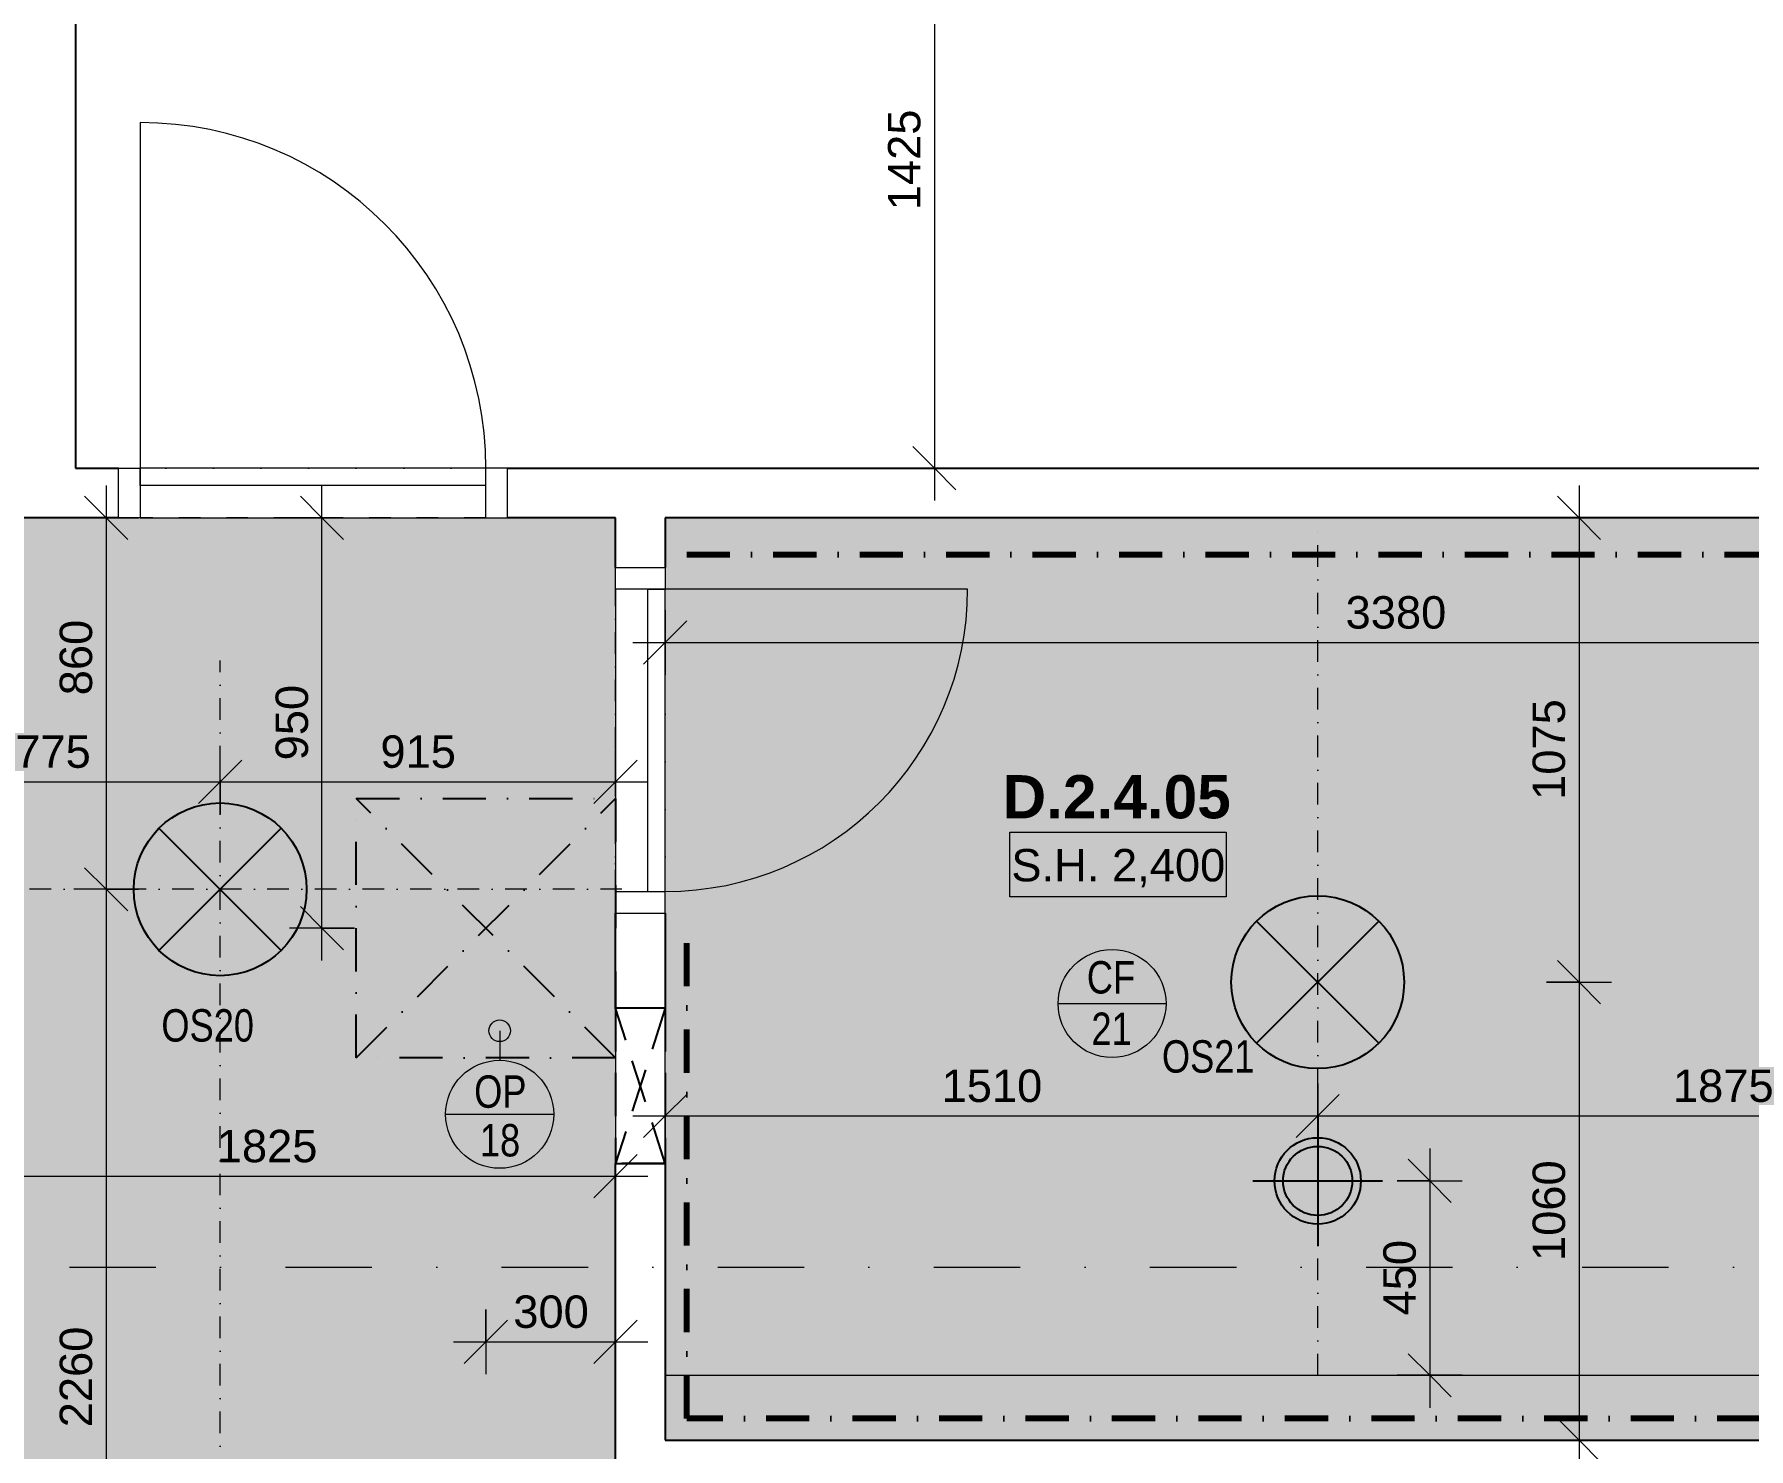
# Model space of a CAD drawing. Header units: millimetres. Extents: x -7570 to 42709, y -1655 to 71550.
# Drawn here: x 16953 to 20921, y 63610 to 66884 of the extents above; entities that cross this region are included whole.
import ezdxf

# ---------------------------------------------------------------- set-up
doc = ezdxf.new("R2010")
doc.units = ezdxf.units.MM
for name, pattern in [('ABMV_DashDot_2_2mm-S0_6mm', [110, 50, -30, 0, -30]), ('HA_Dash_3mm-S1mm', [150, 100, -50]), ('HA_DashDot_10mm-S3mm', [500, 200, -150, 0, -150]), ('HA_DashDot_2_2mm-S0_6mm', [110, 50, -30, 0, -30]), ('HA_DashDot_4mm-S1mm', [200, 100, -50, 0, -50])]:
    doc.linetypes.add(name, pattern=pattern)
for name, color, linetype, lineweight in [('-UNDERLAY_I-WALL-____-OTLN', 9, 'Continuous', 9), ('A-____-____-DIMS', 9, 'Continuous', 5), ('A-____-____-DIMS-50', 9, 'Continuous', 5), ('A-AREA-____-IDEN', 9, 'Continuous', 9), ('A-CLNG-____-IDEN', 9, 'Continuous', 9), ('A-CLNG-____-PATT', 9, 'Continuous', 9), ('A-DETL-____-OTLN', 9, 'Continuous', 25), ('A-DOOR-____-MCUT', 9, 'HA_DashDot_2_2mm-S0_6mm', 9), ('A-DOOR-____-OTLN', 9, 'Continuous', 9), ('A-DOOR-FRAM-OTLN', 9, 'Continuous', 9), ('A-FLOR-____-OVHD', 9, 'HA_DashDot_4mm-S1mm', 25), ('A-GENM-____-IDEN', 9, 'Continuous', 9), ('A-GENM-____-MCUT', 9, 'HA_Dash_3mm-S1mm', 25), ('A-GENM-____-OTLN', 9, 'Continuous', 9), ('E-LITE-EQPM-IDEN', 9, 'Continuous', 9), ('E-LITE-EQPM-OTLN', 9, 'Continuous', 9), ('G-____-____-DIMS', 9, 'Continuous', 5), ('I-WALL-____-MCUT', 9, 'Continuous', 25), ('I-WALL-____-OTLN', 9, 'Continuous', 9), ('M-HVAC-CDFF-OTLN', 9, 'Continuous', 9), ('S-GRID-____-OTLN', 9, 'Continuous', 5)]:
    doc.layers.add(name, color=color, linetype=linetype, lineweight=lineweight)
doc.styles.add('Arial_1', font='arial.ttf', dxfattribs={"height": 75})
doc.styles.add('Arial_2', font='arial.ttf', dxfattribs={"width": 0.8, "height": 75})
doc.styles.add('Arial_B', font='arialbd.ttf', dxfattribs={"height": 100})
doc.dimstyles.new('Inner_Dimensions', dxfattribs={"dimscale": 304.8, "dimtxt": 76.519455, "dimasz": 0.328084, "dimexe": 0.246063, "dimexo": 0.0625, "dimgap": 0.032808, "dimtad": 1, "dimdec": 0, "dimzin": 0, "dimdsep": 46, "dimtxsty": 'Arial_1', "dimblk1": 'OBLIQUE', "dimblk2": 'OBLIQUE', "dimsah": 1, "dimcen": 0.09, "dimdle": 0.246063, "dimazin": 0, "dimtfac": 1, "dimtdec": 4, "dimtix": 1, "dimtmove": 2, "dimatfit": 3, "dimfxl": 0.246063, "dimfxlon": 1, "dimtvp": 1, "dimtolj": 1, "dimtzin": 0, "dimlwd": 9, "dimlwe": 9, "dimarcsym": 2})
doc.dimstyles.new('Inner_Dimensions_1', dxfattribs={"dimscale": 304.8, "dimtxt": 76.519455, "dimasz": 0.328084, "dimexe": 0.246063, "dimexo": 0.0625, "dimgap": 0.032808, "dimtad": 1, "dimdec": 0, "dimzin": 0, "dimdsep": 46, "dimtxsty": 'Arial_1', "dimblk1": 'OBLIQUE', "dimblk2": 'OBLIQUE', "dimsah": 1, "dimcen": 0.09, "dimdle": 0.246063, "dimazin": 0, "dimtfac": 1, "dimtdec": 4, "dimtix": 1, "dimtmove": 0, "dimatfit": 3, "dimfxl": 0.246063, "dimfxlon": 1, "dimtvp": 1, "dimtolj": 1, "dimtzin": 0, "dimlwd": 9, "dimlwe": 9, "dimarcsym": 2})

# ---------------------------------------------------------------- blocks, each defined once
blk = doc.blocks.new('HA_DR_Single_Swing_Solid - In_BJ_800x2100-2000412-DPS_D - 2NP')
at = {"layer": 'A-DOOR-____-MCUT'}
for p, q in [((-400, 57.5), (400, 57.5)), ((-400, -57.5), (400, -57.5))]:
    blk.add_line(p, q, dxfattribs=at)
at = {"layer": 'A-DOOR-____-OTLN'}
for p, q in [((-400, -17.5), (-400, -57.5)), ((-400, -17.5), (400, -17.5)), ((400, -17.5), (400, -57.5)), ((-400, -57.5), (400, -57.5))]:
    blk.add_line(p, q, dxfattribs=at)
at = {"layer": 'A-DOOR-____-OTLN', "lineweight": 5}
blk.add_line((400, -857.5), (400, -57.5), dxfattribs=at)
blk.add_arc((400, -57.5), 800, 180, 270, dxfattribs=at)
at = {"layer": 'A-DOOR-FRAM-OTLN'}
for p, q in [((-400, 57.5), (-450, 57.5)), ((-450, 57.5), (-450, -57.5)), ((400, 57.5), (-400, 57.5)), ((-400, 57.5), (-400, -57.5)), ((400, -57.5), (400, 57.5)), ((400, 57.5), (450, 57.5)), ((450, 57.5), (450, -57.5)), ((-450, -57.5), (-400, -57.5)), ((450, -57.5), (400, -57.5))]:
    blk.add_line(p, q, dxfattribs=at)
blk = doc.blocks.new('HA_DR_Single_Swing_Solid - In_BJ_700x2100-2000416-DPS_D - 2NP')
at = {"layer": 'A-DOOR-____-MCUT'}
for p, q in [((-350, 57.5), (350, 57.5)), ((-350, -57.5), (350, -57.5))]:
    blk.add_line(p, q, dxfattribs=at)
at = {"layer": 'A-DOOR-____-OTLN'}
for p, q in [((-350, -17.5), (-350, -57.5)), ((-350, -17.5), (350, -17.5)), ((350, -17.5), (350, -57.5)), ((-350, -57.5), (350, -57.5))]:
    blk.add_line(p, q, dxfattribs=at)
at = {"layer": 'A-DOOR-____-OTLN', "lineweight": 5}
blk.add_line((350, -757.5), (350, -57.5), dxfattribs=at)
blk.add_arc((350, -57.5), 700, 180, 270, dxfattribs=at)
at = {"layer": 'A-DOOR-FRAM-OTLN'}
for p, q in [((-350, 57.5), (-400, 57.5)), ((-400, 57.5), (-400, -57.5)), ((350, 57.5), (-350, 57.5)), ((-350, 57.5), (-350, -57.5)), ((350, -57.5), (350, 57.5)), ((350, 57.5), (400, 57.5)), ((400, 57.5), (400, -57.5)), ((-400, -57.5), (-350, -57.5)), ((400, -57.5), (350, -57.5))]:
    blk.add_line(p, q, dxfattribs=at)
blk = doc.blocks.new('HA_LF_GenericSymbol - OS20_chodby-1901335-DPS_D - 2NP')
at = {"layer": 'E-LITE-EQPM-OTLN', "color": 11, "lineweight": 25}
for p, q in [((141.4, 141.4), (-141.4, -141.4)), ((-141.4, 141.4), (141.4, -141.4))]:
    blk.add_line(p, q, dxfattribs=at)
blk.add_circle((0, 0), 200, dxfattribs=at)
blk = doc.blocks.new('HA_LF_GenericSymbol - OS21_koupelny-1901332-DPS_D - 2NP')
at = {"layer": 'E-LITE-EQPM-OTLN', "color": 11, "lineweight": 25}
for p, q in [((141.4, 141.4), (-141.4, -141.4)), ((-141.4, 141.4), (141.4, -141.4))]:
    blk.add_line(p, q, dxfattribs=at)
blk.add_circle((0, 0), 200, dxfattribs=at)
blk = doc.blocks.new('HA_GM_Tiling_LineBased - Generic Tiles-1678942-DPS_D - 2NP')
at = {"layer": 'A-GENM-____-OTLN', "linetype": 'HA_DashDot_4mm-S1mm', "lineweight": 80}
blk.add_line((50, -50), (3335, -50), dxfattribs=at)
blk = doc.blocks.new('HA_GM_Tiling_LineBased - Generic Tiles-1682139-DPS_D - 2NP')
at = {"layer": 'A-GENM-____-OTLN', "linetype": 'HA_DashDot_4mm-S1mm', "lineweight": 80}
blk.add_line((50, -50), (1150, -50), dxfattribs=at)
blk = doc.blocks.new('HA_VZT_GenericSymbol - Default-1902229-DPS_D - 2NP')
at = {"layer": 'M-HVAC-CDFF-OTLN', "color": 92, "lineweight": 25}
for p, q in [((0, 150), (0, -150)), ((-150, 0), (150, 0))]:
    blk.add_line(p, q, dxfattribs=at)
for radius in [100, 80]:
    blk.add_circle((0, 0), radius, dxfattribs=at)
blk = doc.blocks.new('HA_GM_Opening_Rectangle_WallBased - Default-1930727-DPS_D - 2NP')
at = {"layer": 'A-GENM-____-MCUT'}
for p, q in [((305, 57.5), (-55, -57.5)), ((-55, 57.5), (305, -57.5)), ((-55, 57.5), (-55, -57.5)), ((-55, 57.5), (305, 57.5)), ((305, 57.5), (305, -57.5)), ((-55, -57.5), (305, -57.5))]:
    blk.add_line(p, q, dxfattribs=at)
blk = doc.blocks.new('DIMBLOCK70-DPS_D - 2NP')
at = {"layer": 'A-____-____-DIMS-50', "lineweight": 9}
for p, q in [((17119.4, 65839.9), (17119.4, 64904.9)), ((17119.4, 65764.9), (17069.4, 65814.9)), ((17194.4, 65764.9), (17044.4, 65764.9)), ((17119.4, 65764.9), (17169.4, 65714.9)), ((17119.4, 65764.9), (17194.4, 65764.9)), ((17119.4, 64904.9), (17069.4, 64954.9)), ((17194.4, 64904.9), (17044.4, 64904.9)), ((17119.4, 64904.9), (17169.4, 64854.9)), ((17119.4, 64904.9), (17194.4, 64904.9))]:
    blk.add_line(p, q, dxfattribs=at)
at = {"layer": 'A-____-____-DIMS-50', "color": 0, "lineweight": 9, "insert": (17012, 65354.1), "char_height": 75, "width": 207.662, "attachment_point": 1, "rotation": 90, "line_spacing_factor": 0.941778, "style": 'Arial_1'}
blk.add_mtext('860', dxfattribs=at)
blk = doc.blocks.new('_Oblique')
at = {"color": 0, "linetype": 'ByBlock', "lineweight": -2}
blk.add_line((-0.5, -0.5), (0.5, 0.5), dxfattribs=at)
blk = doc.blocks.new('DIMBLOCK71-DPS_D - 2NP')
at = {"layer": 'A-____-____-DIMS-50', "lineweight": 9}
for p, q in [((17119.4, 64904.9), (17069.4, 64954.9)), ((17194.4, 64904.9), (17044.4, 64904.9)), ((17119.4, 64904.9), (17119.4, 62644.9)), ((17119.4, 64904.9), (17169.4, 64854.9)), ((17119.4, 64904.9), (17194.4, 64904.9)), ((17119.4, 62644.9), (17069.4, 62694.9)), ((17194.4, 62644.9), (17044.4, 62644.9)), ((17119.4, 62644.9), (17169.4, 62594.9)), ((17119.4, 62644.9), (17194.4, 62644.9))]:
    blk.add_line(p, q, dxfattribs=at)
at = {"layer": 'A-____-____-DIMS-50', "color": 0, "lineweight": 9, "insert": (17012, 63659.5), "char_height": 75, "width": 276.883, "attachment_point": 1, "rotation": 90, "line_spacing_factor": 0.941778, "style": 'Arial_1'}
blk.add_mtext('2260', dxfattribs=at)
blk = doc.blocks.new('DIMBLOCK75-DPS_D - 2NP')
at = {"layer": 'A-____-____-DIMS-50', "lineweight": 9}
for p, q in [((18413.2, 64455.2), (18413.2, 64305.2)), ((18413.2, 64380.2), (18413.2, 64455.2)), ((19923.2, 64455.2), (19923.2, 64305.2)), ((19923.2, 64380.2), (19923.2, 64455.2)), ((18413.2, 64380.2), (18463.2, 64430.2)), ((19923.2, 64380.2), (19973.2, 64430.2)), ((18338.2, 64380.2), (19923.2, 64380.2)), ((18413.2, 64380.2), (18363.2, 64330.2)), ((19923.2, 64380.2), (19873.2, 64330.2))]:
    blk.add_line(p, q, dxfattribs=at)
at = {"layer": 'A-____-____-DIMS-50', "color": 0, "lineweight": 9, "insert": (19052.8, 64487.6), "char_height": 75, "width": 276.883, "attachment_point": 1, "line_spacing_factor": 0.941778, "style": 'Arial_1'}
blk.add_mtext('1510', dxfattribs=at)
blk = doc.blocks.new('DIMBLOCK76-DPS_D - 2NP')
at = {"layer": 'A-____-____-DIMS-50', "lineweight": 9}
for p, q in [((19923.2, 64455.2), (19923.2, 64305.2)), ((19923.2, 64380.2), (19923.2, 64455.2)), ((21798.2, 64455.2), (21798.2, 64305.2)), ((21798.2, 64380.2), (21798.2, 64455.2)), ((19923.2, 64380.2), (19973.2, 64430.2)), ((21798.2, 64380.2), (21848.2, 64430.2)), ((19923.2, 64380.2), (19873.2, 64330.2)), ((19923.2, 64380.2), (21873.2, 64380.2)), ((21798.2, 64380.2), (21748.2, 64330.2))]:
    blk.add_line(p, q, dxfattribs=at)
at = {"layer": 'A-____-____-DIMS-50', "color": 0, "lineweight": 9, "insert": (20745.3, 64487.6), "char_height": 75, "width": 276.883, "attachment_point": 1, "line_spacing_factor": 0.941778, "style": 'Arial_1'}
blk.add_mtext('1875', dxfattribs=at)
blk = doc.blocks.new('DIMBLOCK77-DPS_D - 2NP')
at = {"layer": 'A-____-____-DIMS-50', "lineweight": 9}
for p, q in [((20528, 65839.9), (20528, 64689.9)), ((20528, 65764.9), (20478, 65814.9)), ((20603, 65764.9), (20453, 65764.9)), ((20528, 65764.9), (20578, 65714.9)), ((20528, 65764.9), (20603, 65764.9)), ((20528, 64689.9), (20478, 64739.9)), ((20453, 64689.9), (20603, 64689.9)), ((20528, 64689.9), (20453, 64689.9)), ((20528, 64689.9), (20578, 64639.9))]:
    blk.add_line(p, q, dxfattribs=at)
at = {"layer": 'A-____-____-DIMS-50', "color": 0, "lineweight": 9, "insert": (20420.6, 65112), "char_height": 75, "width": 276.883, "attachment_point": 1, "rotation": 90, "line_spacing_factor": 0.941778, "style": 'Arial_1'}
blk.add_mtext('1075', dxfattribs=at)
blk = doc.blocks.new('DIMBLOCK78-DPS_D - 2NP')
at = {"layer": 'A-____-____-DIMS-50', "lineweight": 9}
for p, q in [((20528, 64689.9), (20478, 64739.9)), ((20453, 64689.9), (20603, 64689.9)), ((20528, 64689.9), (20453, 64689.9)), ((20528, 64689.9), (20528, 63554.9)), ((20528, 64689.9), (20578, 64639.9)), ((20528, 63629.9), (20478, 63679.9)), ((20603, 63629.9), (20453, 63629.9)), ((20528, 63629.9), (20578, 63579.9)), ((20528, 63629.9), (20603, 63629.9))]:
    blk.add_line(p, q, dxfattribs=at)
at = {"layer": 'A-____-____-DIMS-50', "color": 0, "lineweight": 9, "insert": (20420.6, 64044.5), "char_height": 75, "width": 276.883, "attachment_point": 1, "rotation": 90, "line_spacing_factor": 0.941778, "style": 'Arial_1'}
blk.add_mtext('1060', dxfattribs=at)
blk = doc.blocks.new('DIMBLOCK80-DPS_D - 2NP')
at = {"layer": 'A-____-____-DIMS-50', "lineweight": 9}
for p, q in [((19036.2, 67304.9), (18986.2, 67354.9)), ((19111.2, 67304.9), (18961.2, 67304.9)), ((19036.2, 67304.9), (19036.2, 65804.9)), ((19036.2, 67304.9), (19086.2, 67254.9)), ((19036.2, 67304.9), (19111.2, 67304.9)), ((19036.2, 65879.9), (18986.2, 65929.9)), ((19111.2, 65879.9), (18961.2, 65879.9)), ((19036.2, 65879.9), (19086.2, 65829.9)), ((19036.2, 65879.9), (19111.2, 65879.9))]:
    blk.add_line(p, q, dxfattribs=at)
at = {"layer": 'A-____-____-DIMS-50', "color": 0, "lineweight": 9, "insert": (18928.8, 66477), "char_height": 75, "width": 276.883, "attachment_point": 1, "rotation": 90, "line_spacing_factor": 0.941778, "style": 'Arial_1'}
blk.add_mtext('1425', dxfattribs=at)
blk = doc.blocks.new('DIMBLOCK124-DPS_D - 2NP')
at = {"layer": 'A-____-____-DIMS-50', "lineweight": 9}
for p, q in [((16608.2, 65078.9), (16608.2, 65228.9)), ((17383.2, 65078.9), (17383.2, 65228.9)), ((16608.2, 65153.9), (16658.2, 65203.9)), ((17383.2, 65153.9), (17433.2, 65203.9)), ((16608.2, 65153.9), (16558.2, 65103.9)), ((16608.2, 65153.9), (17383.2, 65153.9)), ((16608.2, 65153.9), (16608.2, 65078.9)), ((17383.2, 65153.9), (17333.2, 65103.9)), ((17383.2, 65153.9), (17383.2, 65078.9))]:
    blk.add_line(p, q, dxfattribs=at)
at = {"layer": 'A-____-____-DIMS-50', "color": 0, "lineweight": 9, "insert": (16909.2, 65261.2), "char_height": 75, "width": 207.662, "attachment_point": 1, "line_spacing_factor": 0.941778, "style": 'Arial_1'}
blk.add_mtext('775', dxfattribs=at)
blk = doc.blocks.new('DIMBLOCK125-DPS_D - 2NP')
at = {"layer": 'A-____-____-DIMS-50', "lineweight": 9}
for p, q in [((17383.2, 65078.9), (17383.2, 65228.9)), ((18298.2, 65228.9), (18298.2, 65078.9)), ((18298.2, 65153.9), (18298.2, 65228.9)), ((17383.2, 65153.9), (17433.2, 65203.9)), ((18298.2, 65153.9), (18348.2, 65203.9)), ((17383.2, 65153.9), (17333.2, 65103.9)), ((17383.2, 65153.9), (18373.2, 65153.9)), ((17383.2, 65153.9), (17383.2, 65078.9)), ((18298.2, 65153.9), (18248.2, 65103.9))]:
    blk.add_line(p, q, dxfattribs=at)
at = {"layer": 'A-____-____-DIMS-50', "color": 0, "lineweight": 9, "insert": (17754.2, 65261.2), "char_height": 75, "width": 207.662, "attachment_point": 1, "line_spacing_factor": 0.941778, "style": 'Arial_1'}
blk.add_mtext('915', dxfattribs=at)
blk = doc.blocks.new('HA_TAG_GM_Products - Generic-588599-DPS_D - 2NP')
at = {"layer": 'A-GENM-____-IDEN'}
blk.add_line((-2.5, 0), (2.5, 0), dxfattribs=at)
blk.add_circle((0, 0), 2.5, dxfattribs=at)
blk = doc.blocks.new('Spot Elevations - Generic-448778-DPS_D - 2NP')
at = {"layer": 'G-____-____-DIMS', "lineweight": 9}
for p, q in [((-5, 0), (-5, 3)), ((-5, 3), (5, 3)), ((5, 3), (5, 0)), ((5, 0), (-5, 0))]:
    blk.add_line(p, q, dxfattribs=at)
blk = doc.blocks.new('HA_Tag_Ceiling - Group _ Type Mark-1698111-DPS_D - 2NP')
at = {"layer": 'A-CLNG-____-IDEN'}
blk.add_line((-2.5, 0), (2.5, 0), dxfattribs=at)
blk.add_circle((0, 0), 2.5, dxfattribs=at)
blk = doc.blocks.new('DIMBLOCK132-DPS_D - 2NP')
at = {"layer": 'A-____-____-DIMS-50', "lineweight": 9}
for p, q in [((17998.2, 63932.3), (17998.2, 63782.3)), ((17998.2, 63857.3), (17998.2, 63932.3)), ((18298.2, 63932.3), (18298.2, 63782.3)), ((18298.2, 63857.3), (18298.2, 63932.3)), ((17998.2, 63857.3), (18048.2, 63907.3)), ((18298.2, 63857.3), (18348.2, 63907.3)), ((17923.2, 63857.3), (18373.2, 63857.3)), ((17998.2, 63857.3), (17948.2, 63807.3)), ((18298.2, 63857.3), (18248.2, 63807.3))]:
    blk.add_line(p, q, dxfattribs=at)
at = {"layer": 'A-____-____-DIMS-50', "color": 0, "lineweight": 9, "insert": (18061.7, 63964.7), "char_height": 75, "width": 207.662, "attachment_point": 1, "line_spacing_factor": 0.941778, "style": 'Arial_1'}
blk.add_mtext('300', dxfattribs=at)
blk = doc.blocks.new('DIMBLOCK133-DPS_D - 2NP')
at = {"layer": 'A-____-____-DIMS-50', "lineweight": 9}
for p, q in [((17618.9, 64739.9), (17618.9, 65839.9)), ((17618.9, 65764.9), (17568.9, 65814.9)), ((17543.9, 65764.9), (17693.9, 65764.9)), ((17618.9, 65764.9), (17543.9, 65764.9)), ((17618.9, 65764.9), (17668.9, 65714.9)), ((17618.9, 64814.9), (17568.9, 64864.9)), ((17693.9, 64814.9), (17543.9, 64814.9)), ((17618.9, 64814.9), (17668.9, 64764.9)), ((17618.9, 64814.9), (17693.9, 64814.9))]:
    blk.add_line(p, q, dxfattribs=at)
at = {"layer": 'A-____-____-DIMS-50', "color": 0, "lineweight": 9, "insert": (17511.6, 65203.4), "char_height": 75, "width": 207.662, "attachment_point": 1, "rotation": 90, "line_spacing_factor": 0.941778, "style": 'Arial_1'}
blk.add_mtext('950', dxfattribs=at)
blk = doc.blocks.new('DIMBLOCK141-DPS_D - 2NP')
at = {"layer": 'A-____-____-DIMS-50', "lineweight": 9}
for p, q in [((16473.2, 64165.7), (16473.2, 64315.7)), ((18298.2, 64315.7), (18298.2, 64165.7)), ((18298.2, 64240.7), (18298.2, 64315.7)), ((16473.2, 64240.7), (16523.2, 64290.7)), ((18298.2, 64240.7), (18348.2, 64290.7)), ((16473.2, 64240.7), (16423.2, 64190.7)), ((16473.2, 64240.7), (18373.2, 64240.7)), ((16473.2, 64240.7), (16473.2, 64165.7)), ((18298.2, 64240.7), (18248.2, 64190.7))]:
    blk.add_line(p, q, dxfattribs=at)
at = {"layer": 'A-____-____-DIMS-50', "color": 0, "lineweight": 9, "insert": (17375.5, 64348.1), "char_height": 75, "width": 276.883, "attachment_point": 1, "line_spacing_factor": 0.941778, "style": 'Arial_1'}
blk.add_mtext('1825', dxfattribs=at)
blk = doc.blocks.new('DIMBLOCK153-DPS_D - 2NP')
at = {"layer": 'A-____-____-DIMS-50', "lineweight": 9}
for p, q in [((20182.5, 64229.9), (20132.5, 64279.9)), ((20182.5, 64304.9), (20182.5, 63704.9)), ((20107.5, 64229.9), (20257.5, 64229.9)), ((20182.5, 64229.9), (20107.5, 64229.9)), ((20182.5, 64229.9), (20232.5, 64179.9)), ((20182.5, 63779.9), (20132.5, 63829.9)), ((20257.5, 63779.9), (20107.5, 63779.9)), ((20182.5, 63779.9), (20232.5, 63729.9)), ((20182.5, 63779.9), (20257.5, 63779.9))]:
    blk.add_line(p, q, dxfattribs=at)
at = {"layer": 'A-____-____-DIMS-50', "color": 0, "lineweight": 9, "insert": (20075.1, 63918.4), "char_height": 75, "width": 207.662, "attachment_point": 1, "rotation": 90, "line_spacing_factor": 0.941778, "style": 'Arial_1'}
blk.add_mtext('450', dxfattribs=at)
blk = doc.blocks.new('DIMBLOCK166-DPS_D - 2NP')
at = {"layer": 'A-____-____-DIMS-50', "lineweight": 9}
for p, q in [((18413.2, 65551.1), (18413.2, 65401.1)), ((18413.2, 65476.1), (18413.2, 65551.1)), ((21793.2, 65401.1), (21793.2, 65551.1)), ((18413.2, 65476.1), (18463.2, 65526.1)), ((21793.2, 65476.1), (21843.2, 65526.1)), ((18338.2, 65476.1), (21868.2, 65476.1)), ((18413.2, 65476.1), (18363.2, 65426.1)), ((21793.2, 65476.1), (21743.2, 65426.1)), ((21793.2, 65476.1), (21793.2, 65401.1))]:
    blk.add_line(p, q, dxfattribs=at)
at = {"layer": 'A-____-____-DIMS-50', "color": 0, "lineweight": 9, "insert": (19987.8, 65583.5), "char_height": 75, "width": 276.883, "attachment_point": 1, "line_spacing_factor": 0.941778, "style": 'Arial_1'}
blk.add_mtext('3380', dxfattribs=at)

msp = doc.modelspace()

# ---------------------------------------------------------------- hatches: boundary and pattern name
at = {"layer": 'A-CLNG-____-PATT', "lineweight": 5}
h = msp.add_hatch(color=256, dxfattribs=at)
h.paths.add_polyline_path([(16623.2, 61799.9), (18298.2, 61799.9), (18298.2, 65764.9), (15213.2, 65764.9), (15213.2, 65329.9), (15098.2, 65329.9), (15098.2, 65929.9), (12468.2, 65929.9), (12468.2, 64154.9), (16473.2, 64154.9), (16473.2, 61799.9)])
h.paths.add_polyline_path([(16608.2, 64869.9), (16599.1, 64871.1), (16590.7, 64874.6), (16583.4, 64880.2), (16577.9, 64887.4), (16574.4, 64895.8), (16573.2, 64904.9), (16574.4, 64914), (16577.9, 64922.4), (16583.4, 64929.7), (16590.7, 64935.2), (16599.1, 64938.7), (16609.6, 64939.7), (16617.2, 64938.7), (16625.7, 64935.2), (16632.9, 64929.7), (16638.5, 64922.4), (16642, 64914), (16643.2, 64904.9), (16642, 64895.8), (16638.5, 64887.4), (16632.9, 64880.2), (16625.7, 64874.6), (16617.2, 64871.1)])
msp.add_hatch(color=256, dxfattribs=at).paths.add_polyline_path([(21798.2, 63629.9), (21798.2, 65764.9), (18413.2, 65764.9), (18413.2, 63629.9), (21356.2, 63629.9)])
at = {"layer": 'A-GENM-____-IDEN'}
h = msp.add_hatch(color=256, dxfattribs=at)
edge = h.paths.add_edge_path()
edge.add_arc((18030.2, 64577.4), 25, 0, 360)

# ---------------------------------------------------------------- linework, layer by layer
at = {"layer": '-UNDERLAY_I-WALL-____-OTLN'}
msp.add_line((18413.2, 63779.9), (21798.2, 63779.9), dxfattribs=at)
at = {"layer": 'A-DETL-____-OTLN', "linetype": 'ABMV_DashDot_2_2mm-S0_6mm', "lineweight": 5}
for p, q in [((19923.2, 63779.9), (19923.2, 65749.9)), ((17383.2, 62434.9), (17383.2, 65434.9)), ((18313.2, 64904.9), (-1586.8, 64904.9))]:
    msp.add_line(p, q, dxfattribs=at)
at = {"layer": 'A-FLOR-____-OVHD'}
for p, q in [((17698.2, 64514.9), (17698.2, 65114.9)), ((17698.2, 65114.9), (18298.2, 65114.9)), ((17698.2, 64514.9), (18298.2, 65114.9)), ((18298.2, 64514.9), (17698.2, 65114.9)), ((18298.2, 65114.9), (18298.2, 64514.9)), ((18298.2, 64514.9), (17698.2, 64514.9))]:
    msp.add_line(p, q, dxfattribs=at)
at = {"layer": 'A-GENM-____-IDEN'}
msp.add_line((18030.2, 64577.4), (18030.2, 64509.1), dxfattribs=at)
msp.add_circle((18030.2, 64577.4), 25, dxfattribs=at)
at = {"layer": 'I-WALL-____-MCUT'}
for p, q in [((17048.2, 68729.9), (17048.2, 65879.9)), ((17048.2, 65879.9), (17148.2, 65879.9)), ((18048.2, 65879.9), (21798.2, 65879.9)), ((17148.2, 65764.9), (16243.2, 65764.9)), ((18298.2, 65764.9), (18048.2, 65764.9)), ((18298.2, 65649.9), (18298.2, 65764.9)), ((21798.2, 65764.9), (18413.2, 65764.9)), ((18413.2, 65764.9), (18413.2, 65649.9)), ((18298.2, 64629.8), (18298.2, 64849.9)), ((18413.2, 64849.9), (18413.2, 64629.8)), ((18413.2, 64629.8), (18298.2, 64629.8)), ((18298.2, 62799.9), (18298.2, 64269.8)), ((18298.2, 64269.8), (18413.2, 64269.8)), ((18413.2, 64269.8), (18413.2, 63629.9)), ((18413.2, 63629.9), (21798.2, 63629.9))]:
    msp.add_line(p, q, dxfattribs=at)
at = {"layer": 'I-WALL-____-OTLN'}
for p, q in [((18298.2, 64629.8), (18298.2, 64269.8)), ((18413.2, 64269.8), (18413.2, 64629.8))]:
    msp.add_line(p, q, dxfattribs=at)
at = {"layer": 'S-GRID-____-OTLN', "linetype": 'HA_DashDot_10mm-S3mm', "lineweight": 9}
msp.add_line((-5970.1, 64029.9), (21709.3, 64029.9), dxfattribs=at)

# ---------------------------------------------------------------- block references
at = {"layer": 'A-CLNG-____-IDEN', "xscale": 49.99999999999998, "yscale": 49.99999999999998, "zscale": 49.99999999999998}
msp.add_blockref('HA_Tag_Ceiling - Group _ Type Mark-1698111-DPS_D - 2NP', (19447.4, 64640.5), dxfattribs=at)
at = {"layer": 'A-DOOR-____-OTLN'}
for name, p, rotation in [('HA_DR_Single_Swing_Solid - In_BJ_800x2100-2000412-DPS_D - 2NP', (17598.2, 65822.4), 180), ('HA_DR_Single_Swing_Solid - In_BJ_700x2100-2000416-DPS_D - 2NP', (18355.7, 65249.9), 90.00000000000026)]:
    msp.add_blockref(name, p, dxfattribs=dict(at, rotation=rotation))
at = {"layer": 'A-GENM-____-IDEN', "xscale": 49.99999999999998, "yscale": 49.99999999999998, "zscale": 49.99999999999998}
msp.add_blockref('HA_TAG_GM_Products - Generic-588599-DPS_D - 2NP', (18030.2, 64384.1), dxfattribs=at)
at = {"layer": 'A-GENM-____-OTLN', "linetype": 'HA_DashDot_4mm-S1mm', "lineweight": 80}
msp.add_blockref('HA_GM_Tiling_LineBased - Generic Tiles-1678942-DPS_D - 2NP', (18413.2, 65729.9), dxfattribs=at)
for name, p, rotation in [('HA_GM_Tiling_LineBased - Generic Tiles-1682139-DPS_D - 2NP', (18413.2, 63629.9), 89.9999999999999), ('HA_GM_Tiling_LineBased - Generic Tiles-1678942-DPS_D - 2NP', (21798.2, 63629.9), 180)]:
    msp.add_blockref(name, p, dxfattribs=dict(at, rotation=rotation))
at = {"layer": 'A-GENM-____-OTLN', "rotation": 270.0000000000002}
msp.add_blockref('HA_GM_Opening_Rectangle_WallBased - Default-1930727-DPS_D - 2NP', (18355.7, 64574.8), dxfattribs=at)
at = {"layer": 'E-LITE-EQPM-OTLN', "color": 11, "lineweight": 25}
for name, p in [('HA_LF_GenericSymbol - OS20_chodby-1901335-DPS_D - 2NP', (17383.2, 64904.9)), ('HA_LF_GenericSymbol - OS21_koupelny-1901332-DPS_D - 2NP', (19923.2, 64689.9))]:
    msp.add_blockref(name, p, dxfattribs=at)
at = {"layer": 'G-____-____-DIMS', "lineweight": 9, "xscale": 49.99999999999998, "yscale": 49.99999999999998, "zscale": 49.99999999999998}
msp.add_blockref('Spot Elevations - Generic-448778-DPS_D - 2NP', (19461.1, 64887.4), dxfattribs=at)
at = {"layer": 'M-HVAC-CDFF-OTLN', "color": 92, "lineweight": 25}
msp.add_blockref('HA_VZT_GenericSymbol - Default-1902229-DPS_D - 2NP', (19923.2, 64229.9), dxfattribs=at)

# ---------------------------------------------------------------- texts
at = {"layer": 'A-AREA-____-IDEN', "lineweight": 5, "insert": (19194, 65169.2), "char_height": 100, "width": 653.375, "attachment_point": 1, "style": 'Arial_B'}
msp.add_mtext('D.2.4.05', dxfattribs=at)
at = {"layer": 'A-CLNG-____-IDEN', "lineweight": 5, "char_height": 75, "attachment_point": 1, "style": 'Arial_2'}
for s, insert, width in [('CF', (19389, 64738.7), 137.89), ('21', (19399.6, 64619.6), 115.443)]:
    msp.add_mtext(s, dxfattribs=dict(at, insert=insert, width=width))
at = {"layer": 'A-GENM-____-IDEN', "lineweight": 5, "char_height": 75, "attachment_point": 1, "style": 'Arial_2'}
for s, insert, width in [('OP', (17971.2, 64474.2), 147.51), ('18', (17984.4, 64361.5), 115.443)]:
    msp.add_mtext(s, dxfattribs=dict(at, insert=insert, width=width))
at = {"layer": 'E-LITE-EQPM-IDEN', "lineweight": 5, "char_height": 75, "width": 262.953, "attachment_point": 1, "style": 'Arial_2'}
for s, insert in [('OS20', (17247.3, 64627.4)), ('OS21', (19562.8, 64555.5))]:
    msp.add_mtext(s, dxfattribs=dict(at, insert=insert))
at = {"layer": 'G-____-____-DIMS', "lineweight": 9, "insert": (19214.3, 64998.3), "char_height": 75, "width": 592.246, "attachment_point": 1, "line_spacing_factor": 0.941778, "style": 'Arial_1'}
msp.add_mtext('S.H. 2,400', dxfattribs=at)

# ---------------------------------------------------------------- dimensions: what is measured, and where the dimension line sits
at = {"layer": 'A-____-____-DIMS', "lineweight": 9}
for base, p1, p2, override, picture, middle in [((19036.2, 65879.9), (19111.2, 67304.9), (19111.2, 65879.9), {"dimpost": '<>', "dimfxl": 1425}, 'DIMBLOCK80-DPS_D - 2NP', (18987.9, 66592.4)), ((17618.9, 65764.9), (17693.9, 64814.9), (17543.9, 65764.9), {"dimpost": '<>', "dimfxl": 961.769203}, 'DIMBLOCK133-DPS_D - 2NP', (17570.6, 65289.9)), ((20528, 64689.9), (20603, 65764.9), (20453, 64689.9), {"dimpost": '<>', "dimfxl": 1085.414666}, 'DIMBLOCK77-DPS_D - 2NP', (20479.7, 65227.4)), ((17119.4, 62644.9), (17194.4, 64904.9), (17194.4, 62644.9), {"dimpost": '<>', "dimfxl": 2259.999998}, 'DIMBLOCK71-DPS_D - 2NP', (17071.1, 63774.9)), ((20528, 63629.9), (20453, 64689.9), (20603, 63629.9), {"dimpost": '<>', "dimfxl": 1070.5606}, 'DIMBLOCK78-DPS_D - 2NP', (20479.7, 64159.9)), ((20182.5, 63779.9), (20107.5, 64229.9), (20257.5, 63779.9), {"dimpost": '<>', "dimfxl": 474.341649}, 'DIMBLOCK153-DPS_D - 2NP', (20134.2, 64004.9))]:
    dim = msp.add_linear_dim(base=base, p1=p1, p2=p2, angle=90, dimstyle='Inner_Dimensions_1', override=override, dxfattribs=at)
    dim.commit()
    dim.dimension.update_dxf_attribs({"geometry": picture, "text_midpoint": middle})
dim = msp.add_linear_dim(base=(17119.4, 64904.9), p1=(17194.4, 65764.9), p2=(17194.4, 64904.9), angle=90, dimstyle='Inner_Dimensions', override={"dimpost": '<>', "dimfxl": 860}, dxfattribs=at)
dim.commit()
dim.dimension.update_dxf_attribs({"geometry": 'DIMBLOCK70-DPS_D - 2NP', "text_midpoint": (17062, 65457.9), "dimtype": 160, "text_rotation": 90})
for base, p1, p2, override, picture, middle in [((21793.2, 65476.1), (18413.2, 65551.1), (21793.2, 65401.1), {"dimpost": '<>', "dimfxl": 3383.326765}, 'DIMBLOCK166-DPS_D - 2NP', (20103.2, 65524.5)), ((17383.2, 65153.9), (16608.2, 65078.9), (17383.2, 65078.9), {"dimpost": '<>', "dimfxl": 775.016459}, 'DIMBLOCK124-DPS_D - 2NP', (16995.7, 65202)), ((18298.2, 65153.9), (17383.2, 65078.9), (18298.2, 65228.9), {"dimpost": '<>', "dimfxl": 927.213568}, 'DIMBLOCK125-DPS_D - 2NP', (17840.7, 65202.1)), ((19923.2, 64380.2), (18413.2, 64455.2), (19923.2, 64455.2), {"dimpost": '<>', "dimfxl": 1510}, 'DIMBLOCK75-DPS_D - 2NP', (19168.2, 64428.5)), ((21798.2, 64380.2), (19923.2, 64455.2), (21798.2, 64455.2), {"dimpost": '<>', "dimfxl": 1875}, 'DIMBLOCK76-DPS_D - 2NP', (20860.7, 64428.5)), ((18298.2, 63857.3), (17998.2, 63932.3), (18298.2, 63932.3), {"dimpost": '<>', "dimfxl": 300}, 'DIMBLOCK132-DPS_D - 2NP', (18148.2, 63905.6))]:
    dim = msp.add_linear_dim(base=base, p1=p1, p2=p2, dimstyle='Inner_Dimensions_1', override=override, dxfattribs=at)
    dim.commit()
    dim.dimension.update_dxf_attribs({"geometry": picture, "text_midpoint": middle})
dim = msp.add_linear_dim(base=(18298.2, 64240.7), p1=(16473.2, 64165.7), p2=(18298.2, 64315.7), dimstyle='Inner_Dimensions', override={"dimpost": '<>', "dimfxl": 1831.154008}, dxfattribs=at)
dim.commit()
dim.dimension.update_dxf_attribs({"geometry": 'DIMBLOCK141-DPS_D - 2NP', "text_midpoint": (17514, 64298.1), "dimtype": 160})

doc.saveas('drawing.dxf')
